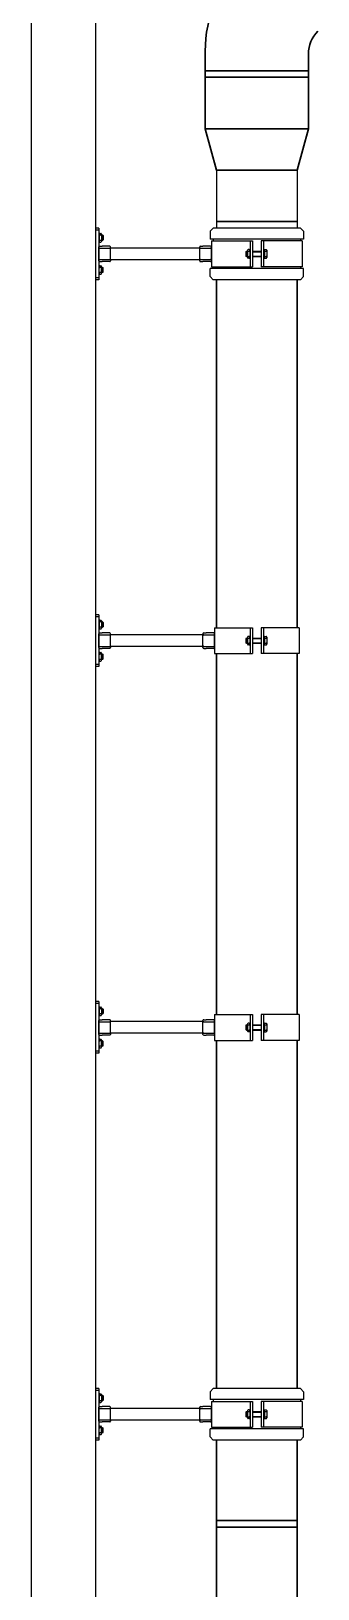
# Model space of a CAD drawing. Extents: x -452079 to 117456, y 3902 to 836955.
# Drawn here: x -303433 to -303024, y 200907 to 203134 of the extents above; entities that cross this region are included whole.
import ezdxf

# ---------------------------------------------------------------- set-up
doc = ezdxf.new("R2010")
doc.units = 0
doc.header["$LTSCALE"] = 1000
doc.header["$MEASUREMENT"] = 0
doc.layers.add('固定系统', color=7, linetype='Continuous')
doc.layers.add('雨水管道', color=7, linetype='Continuous', lineweight=30)

msp = doc.modelspace()

# ---------------------------------------------------------------- linework, layer by layer
at = {"color": 5}
for p, q in [((-303433.49, 204637.7), (-303433.49, 200025.76)), ((-303341.33, 204084.74), (-303341.33, 200511.57))]:
    msp.add_line(p, q, dxfattribs=at)
at = {"layer": '固定系统'}
for p, q in [((-303168.53, 202935.37), (-303168.53, 202852.43)), ((-303053.33, 202935.37), (-303053.33, 202852.43)), ((-303341.33, 202852.43), (-303341.33, 202778.7)), ((-303336.73, 202852.43), (-303341.33, 202852.43)), ((-303336.73, 202852.43), (-303336.73, 202778.7)), ((-303173.14, 202852.43), (-303177.75, 202847.82)), ((-303048.73, 202852.43), (-303173.14, 202852.43)), ((-303053.33, 202852.43), (-303168.53, 202852.43)), ((-303053.33, 202852.43), (-303168.53, 202852.43)), ((-303048.73, 202852.43), (-303044.12, 202847.82)), ((-303336.73, 202849.67), (-303341.33, 202849.67)), ((-303336.44, 202842.29), (-303336.73, 202842.29)), ((-303336.44, 202841.71), (-303336.73, 202841.71)), ((-303336.44, 202835.51), (-303336.73, 202835.51)), ((-303336.44, 202834.92), (-303336.73, 202834.92)), ((-303336.44, 202842.29), (-303336.44, 202843.84)), ((-303336.44, 202842.29), (-303336.44, 202834.92)), ((-303333.07, 202842.29), (-303336.44, 202842.29)), ((-303336.44, 202834.92), (-303336.44, 202833.37)), ((-303333.07, 202834.92), (-303336.44, 202834.92)), ((-303335.52, 202844.76), (-303334, 202844.76)), ((-303335.52, 202832.45), (-303334, 202832.45)), ((-303333.07, 202843.84), (-303333.07, 202842.29)), ((-303333.07, 202842.29), (-303333.07, 202834.92)), ((-303331.53, 202842.29), (-303333.07, 202842.29)), ((-303330.65, 202841.71), (-303333.07, 202841.71)), ((-303330.65, 202835.51), (-303333.07, 202835.51)), ((-303333.07, 202834.92), (-303333.07, 202833.37)), ((-303331.53, 202834.92), (-303333.07, 202834.92)), ((-303331.53, 202842.29), (-303331.53, 202834.92)), ((-303331.53, 202842.29), (-303330.65, 202841.71)), ((-303331.53, 202834.92), (-303330.65, 202835.51)), ((-303330.65, 202841.71), (-303330.65, 202835.51)), ((-303177.75, 202847.82), (-303177.75, 202836.65)), ((-303044.12, 202836.65), (-303177.75, 202836.65)), ((-303175.91, 202834), (-303116.92, 202834)), ((-303175.91, 202834), (-303175.91, 202797.13)), ((-303173.14, 202836.65), (-303173.14, 202834)), ((-303120.61, 202834), (-303120.61, 202797.13)), ((-303116.92, 202834), (-303116.92, 202797.13)), ((-303045.96, 202834), (-303104.94, 202834)), ((-303104.94, 202834), (-303104.94, 202797.13)), ((-303101.26, 202834), (-303101.26, 202797.13)), ((-303048.73, 202836.65), (-303048.73, 202834)), ((-303045.96, 202834), (-303045.96, 202797.13)), ((-303044.12, 202847.82), (-303044.12, 202836.65)), ((-303336.73, 202823.68), (-303336.73, 202825.53)), ((-303336.73, 202807.46), (-303336.73, 202823.68)), ((-303336.73, 202811.14), (-303336.73, 202819.99)), ((-303336.73, 202805.6), (-303336.73, 202807.46)), ((-303321.15, 202826.64), (-303332.2, 202826.64)), ((-303320.05, 202823.68), (-303320.05, 202825.53)), ((-303192.58, 202823.86), (-303320.05, 202823.86)), ((-303320.05, 202807.46), (-303320.05, 202823.68)), ((-303320.05, 202807.46), (-303320.05, 202805.6)), ((-303192.58, 202807.27), (-303320.05, 202807.27)), ((-303192.58, 202823.68), (-303192.58, 202825.53)), ((-303192.58, 202807.46), (-303192.58, 202823.68)), ((-303192.58, 202811.14), (-303192.58, 202819.99)), ((-303192.58, 202805.6), (-303192.58, 202807.46)), ((-303177.01, 202826.64), (-303188.06, 202826.64)), ((-303175.91, 202823.68), (-303175.91, 202825.53)), ((-303175.91, 202807.46), (-303175.91, 202823.68)), ((-303175.91, 202807.46), (-303175.91, 202805.6)), ((-303125.81, 202819.25), (-303126.69, 202818.67)), ((-303126.69, 202818.67), (-303126.69, 202812.47)), ((-303126.69, 202818.67), (-303124.26, 202818.67)), ((-303126.69, 202812.47), (-303124.26, 202812.47)), ((-303125.81, 202811.88), (-303126.69, 202812.47)), ((-303125.81, 202819.25), (-303125.81, 202811.88)), ((-303125.81, 202819.25), (-303124.26, 202819.25)), ((-303125.81, 202811.88), (-303124.26, 202811.88)), ((-303124.26, 202820.8), (-303124.26, 202819.25)), ((-303124.26, 202819.25), (-303124.26, 202811.88)), ((-303124.26, 202819.25), (-303120.89, 202819.25)), ((-303124.26, 202811.88), (-303120.89, 202811.88)), ((-303124.26, 202811.88), (-303124.26, 202810.33)), ((-303121.82, 202821.72), (-303123.34, 202821.72)), ((-303121.82, 202809.41), (-303123.34, 202809.41)), ((-303120.89, 202819.25), (-303120.89, 202820.8)), ((-303120.89, 202819.25), (-303120.89, 202811.88)), ((-303120.89, 202819.25), (-303120.61, 202819.25)), ((-303120.89, 202818.67), (-303120.61, 202818.67)), ((-303120.89, 202812.47), (-303120.61, 202812.47)), ((-303120.89, 202811.88), (-303120.89, 202810.33)), ((-303120.89, 202811.88), (-303120.61, 202811.88)), ((-303116.92, 202819.25), (-303112.32, 202819.25)), ((-303116.92, 202818.67), (-303104.94, 202818.67)), ((-303116.92, 202812.47), (-303104.94, 202812.47)), ((-303116.92, 202811.88), (-303111.81, 202811.88)), ((-303112.32, 202819.25), (-303104.94, 202819.25)), ((-303111.81, 202811.88), (-303104.94, 202811.88)), ((-303101.26, 202819.25), (-303101.26, 202811.88)), ((-303101.26, 202819.25), (-303100.72, 202819.25)), ((-303101.26, 202818.67), (-303100.72, 202818.67)), ((-303101.26, 202812.47), (-303100.72, 202812.47)), ((-303101.26, 202811.88), (-303100.72, 202811.88)), ((-303100.07, 202821.72), (-303100.72, 202821.02)), ((-303100.72, 202819.25), (-303100.72, 202821.02)), ((-303100.72, 202819.25), (-303100.72, 202811.88)), ((-303100.72, 202811.88), (-303100.72, 202810.12)), ((-303100.07, 202809.41), (-303100.72, 202810.12)), ((-303100.07, 202819.25), (-303100.07, 202821.72)), ((-303100.07, 202821.72), (-303097.63, 202821.72)), ((-303100.07, 202819.25), (-303100.07, 202811.88)), ((-303100.07, 202819.25), (-303096.71, 202819.25)), ((-303100.07, 202811.88), (-303100.07, 202809.41)), ((-303100.07, 202811.88), (-303096.71, 202811.88)), ((-303100.07, 202809.41), (-303097.63, 202809.41)), ((-303096.71, 202820.8), (-303096.71, 202810.33)), ((-303336.44, 202796.21), (-303336.73, 202796.21)), ((-303336.44, 202795.63), (-303336.73, 202795.63)), ((-303336.44, 202789.43), (-303336.73, 202789.43)), ((-303336.44, 202788.84), (-303336.73, 202788.84)), ((-303336.44, 202796.21), (-303336.44, 202797.76)), ((-303336.44, 202788.84), (-303336.44, 202796.21)), ((-303333.07, 202796.21), (-303336.44, 202796.21)), ((-303336.44, 202788.84), (-303336.44, 202787.29)), ((-303333.07, 202788.84), (-303336.44, 202788.84)), ((-303335.52, 202798.68), (-303334, 202798.68)), ((-303335.52, 202786.37), (-303334, 202786.37)), ((-303333.07, 202796.21), (-303333.07, 202797.76)), ((-303331.53, 202796.21), (-303333.07, 202796.21)), ((-303333.07, 202788.84), (-303333.07, 202796.21)), ((-303330.65, 202795.63), (-303333.07, 202795.63)), ((-303330.65, 202789.43), (-303333.07, 202789.43)), ((-303331.53, 202788.84), (-303333.07, 202788.84)), ((-303333.07, 202787.29), (-303333.07, 202788.84)), ((-303321.15, 202804.49), (-303332.2, 202804.49)), ((-303331.53, 202796.21), (-303330.65, 202795.63)), ((-303331.53, 202788.84), (-303331.53, 202796.21)), ((-303331.53, 202788.84), (-303330.65, 202789.43)), ((-303330.65, 202789.43), (-303330.65, 202795.63)), ((-303177.01, 202804.49), (-303188.06, 202804.49)), ((-303177.75, 202783.31), (-303177.75, 202794.49)), ((-303044.12, 202794.49), (-303177.75, 202794.49)), ((-303175.91, 202797.13), (-303116.92, 202797.13)), ((-303173.14, 202797.13), (-303173.14, 202794.49)), ((-303045.96, 202797.13), (-303104.94, 202797.13)), ((-303048.73, 202797.13), (-303048.73, 202794.49)), ((-303044.12, 202783.31), (-303044.12, 202794.49)), ((-303336.73, 202781.47), (-303341.33, 202781.47)), ((-303336.73, 202778.7), (-303341.33, 202778.7)), ((-303173.14, 202778.7), (-303177.75, 202783.31)), ((-303048.73, 202778.7), (-303173.14, 202778.7)), ((-303048.73, 202778.7), (-303044.12, 202783.31)), ((-303336.73, 202299.47), (-303341.33, 202299.47)), ((-303341.33, 202299.47), (-303341.33, 202225.74)), ((-303336.73, 202296.71), (-303341.33, 202296.71)), ((-303336.73, 202299.47), (-303336.73, 202225.74)), ((-303336.44, 202289.33), (-303336.73, 202289.33)), ((-303336.44, 202288.75), (-303336.73, 202288.75)), ((-303336.44, 202282.55), (-303336.73, 202282.55)), ((-303336.44, 202281.96), (-303336.73, 202281.96)), ((-303336.73, 202270.72), (-303336.73, 202272.57)), ((-303336.44, 202289.33), (-303336.44, 202290.88)), ((-303333.07, 202289.33), (-303336.44, 202289.33)), ((-303336.44, 202289.33), (-303336.44, 202281.96)), ((-303333.07, 202281.96), (-303336.44, 202281.96)), ((-303336.44, 202281.96), (-303336.44, 202280.41)), ((-303335.52, 202291.8), (-303334, 202291.8)), ((-303335.52, 202279.49), (-303334, 202279.49)), ((-303333.07, 202290.88), (-303333.07, 202289.33)), ((-303331.53, 202289.33), (-303333.07, 202289.33)), ((-303333.07, 202289.33), (-303333.07, 202281.96)), ((-303330.65, 202288.75), (-303333.07, 202288.75)), ((-303330.65, 202282.55), (-303333.07, 202282.55)), ((-303331.53, 202281.96), (-303333.07, 202281.96)), ((-303333.07, 202281.96), (-303333.07, 202280.41)), ((-303321.15, 202273.68), (-303332.2, 202273.68)), ((-303331.53, 202289.33), (-303330.65, 202288.75)), ((-303331.53, 202289.33), (-303331.53, 202281.96)), ((-303331.53, 202281.96), (-303330.65, 202282.55)), ((-303330.65, 202288.75), (-303330.65, 202282.55)), ((-303320.05, 202270.72), (-303320.05, 202272.57)), ((-303187.98, 202270.72), (-303187.98, 202272.57)), ((-303172.4, 202273.68), (-303183.45, 202273.68)), ((-303171.3, 202281.04), (-303171.3, 202244.17)), ((-303171.3, 202281.04), (-303116.92, 202281.04)), ((-303171.3, 202281.04), (-303171.3, 202244.17)), ((-303171.3, 202270.72), (-303171.3, 202272.57)), ((-303120.61, 202281.04), (-303120.61, 202244.17)), ((-303116.92, 202281.04), (-303116.92, 202244.17)), ((-303104.94, 202281.04), (-303104.94, 202244.17)), ((-303050.57, 202281.04), (-303104.94, 202281.04)), ((-303101.26, 202281.04), (-303101.26, 202244.17)), ((-303050.57, 202281.04), (-303050.57, 202244.17)), ((-303336.73, 202254.5), (-303336.73, 202270.72)), ((-303336.73, 202258.18), (-303336.73, 202267.03)), ((-303336.73, 202252.64), (-303336.73, 202254.5)), ((-303321.15, 202251.53), (-303332.2, 202251.53)), ((-303187.98, 202270.9), (-303320.05, 202270.9)), ((-303320.05, 202254.5), (-303320.05, 202270.72)), ((-303320.05, 202254.5), (-303320.05, 202252.64)), ((-303187.98, 202254.31), (-303320.05, 202254.31)), ((-303187.98, 202254.5), (-303187.98, 202270.72)), ((-303187.98, 202258.18), (-303187.98, 202267.03)), ((-303187.98, 202252.64), (-303187.98, 202254.5)), ((-303172.4, 202251.53), (-303183.45, 202251.53)), ((-303171.3, 202254.5), (-303171.3, 202270.72)), ((-303171.3, 202254.5), (-303171.3, 202252.64)), ((-303125.81, 202266.29), (-303126.69, 202265.71)), ((-303126.69, 202265.71), (-303124.26, 202265.71)), ((-303126.69, 202265.71), (-303126.69, 202259.51)), ((-303125.81, 202258.92), (-303126.69, 202259.51)), ((-303126.69, 202259.51), (-303124.26, 202259.51)), ((-303125.81, 202266.29), (-303124.26, 202266.29)), ((-303125.81, 202266.29), (-303125.81, 202258.92)), ((-303125.81, 202258.92), (-303124.26, 202258.92)), ((-303124.26, 202267.84), (-303124.26, 202266.29)), ((-303124.26, 202266.29), (-303120.89, 202266.29)), ((-303124.26, 202266.29), (-303124.26, 202258.92)), ((-303124.26, 202258.92), (-303124.26, 202257.37)), ((-303124.26, 202258.92), (-303120.89, 202258.92)), ((-303121.82, 202268.76), (-303123.34, 202268.76)), ((-303121.82, 202256.45), (-303123.34, 202256.45)), ((-303120.89, 202266.29), (-303120.89, 202267.84)), ((-303120.89, 202266.29), (-303120.61, 202266.29)), ((-303120.89, 202266.29), (-303120.89, 202258.92)), ((-303120.89, 202265.71), (-303120.61, 202265.71)), ((-303120.89, 202259.51), (-303120.61, 202259.51)), ((-303120.89, 202258.92), (-303120.61, 202258.92)), ((-303120.89, 202258.92), (-303120.89, 202257.37)), ((-303116.92, 202266.29), (-303112.32, 202266.29)), ((-303116.92, 202265.71), (-303104.94, 202265.71)), ((-303116.92, 202259.51), (-303104.94, 202259.51)), ((-303116.92, 202258.92), (-303111.81, 202258.92)), ((-303112.32, 202266.29), (-303104.94, 202266.29)), ((-303111.81, 202258.92), (-303104.94, 202258.92)), ((-303101.26, 202266.29), (-303100.72, 202266.29)), ((-303101.26, 202266.29), (-303101.26, 202258.92)), ((-303101.26, 202265.71), (-303100.72, 202265.71)), ((-303101.26, 202259.51), (-303100.72, 202259.51)), ((-303101.26, 202258.92), (-303100.72, 202258.92)), ((-303100.07, 202268.76), (-303100.72, 202268.06)), ((-303100.72, 202266.29), (-303100.72, 202268.06)), ((-303100.72, 202266.29), (-303100.72, 202258.92)), ((-303100.72, 202258.92), (-303100.72, 202257.16)), ((-303100.07, 202256.45), (-303100.72, 202257.16)), ((-303100.07, 202268.76), (-303097.63, 202268.76)), ((-303100.07, 202266.29), (-303100.07, 202268.76)), ((-303100.07, 202266.29), (-303096.71, 202266.29)), ((-303100.07, 202266.29), (-303100.07, 202258.92)), ((-303100.07, 202258.92), (-303096.71, 202258.92)), ((-303100.07, 202258.92), (-303100.07, 202256.45)), ((-303100.07, 202256.45), (-303097.63, 202256.45)), ((-303096.71, 202267.84), (-303096.71, 202257.37)), ((-303336.73, 202228.51), (-303341.33, 202228.51)), ((-303336.44, 202243.25), (-303336.73, 202243.25)), ((-303336.44, 202242.67), (-303336.73, 202242.67)), ((-303336.44, 202236.47), (-303336.73, 202236.47)), ((-303336.44, 202235.88), (-303336.73, 202235.88)), ((-303336.44, 202243.25), (-303336.44, 202244.8)), ((-303333.07, 202243.25), (-303336.44, 202243.25)), ((-303336.44, 202235.88), (-303336.44, 202243.25)), ((-303333.07, 202235.88), (-303336.44, 202235.88)), ((-303336.44, 202235.88), (-303336.44, 202234.33)), ((-303335.52, 202245.72), (-303334, 202245.72)), ((-303335.52, 202233.41), (-303334, 202233.41)), ((-303333.07, 202243.25), (-303333.07, 202244.8)), ((-303333.07, 202235.88), (-303333.07, 202243.25)), ((-303331.53, 202243.25), (-303333.07, 202243.25)), ((-303330.65, 202242.67), (-303333.07, 202242.67)), ((-303330.65, 202236.47), (-303333.07, 202236.47)), ((-303333.07, 202234.33), (-303333.07, 202235.88)), ((-303331.53, 202235.88), (-303333.07, 202235.88)), ((-303331.53, 202235.88), (-303331.53, 202243.25)), ((-303331.53, 202243.25), (-303330.65, 202242.67)), ((-303331.53, 202235.88), (-303330.65, 202236.47)), ((-303330.65, 202236.47), (-303330.65, 202242.67)), ((-303171.3, 202244.17), (-303116.92, 202244.17)), ((-303050.57, 202244.17), (-303104.94, 202244.17)), ((-303336.73, 202225.74), (-303341.33, 202225.74)), ((-303341.33, 201746.51), (-303341.33, 201672.78)), ((-303336.73, 201746.51), (-303341.33, 201746.51)), ((-303336.73, 201743.75), (-303341.33, 201743.75)), ((-303336.73, 201746.51), (-303336.73, 201672.78)), ((-303336.44, 201736.37), (-303336.44, 201737.92)), ((-303335.52, 201738.84), (-303334, 201738.84)), ((-303333.07, 201737.92), (-303333.07, 201736.37)), ((-303336.44, 201736.37), (-303336.73, 201736.37)), ((-303336.44, 201735.79), (-303336.73, 201735.79)), ((-303336.44, 201729.59), (-303336.73, 201729.59)), ((-303336.44, 201729), (-303336.73, 201729)), ((-303336.73, 201717.76), (-303336.73, 201719.61)), ((-303336.73, 201701.54), (-303336.73, 201717.76)), ((-303336.44, 201736.37), (-303336.44, 201729)), ((-303333.07, 201736.37), (-303336.44, 201736.37)), ((-303336.44, 201729), (-303336.44, 201727.45)), ((-303333.07, 201729), (-303336.44, 201729)), ((-303335.52, 201726.53), (-303334, 201726.53)), ((-303333.07, 201736.37), (-303333.07, 201729)), ((-303331.53, 201736.37), (-303333.07, 201736.37)), ((-303330.65, 201735.79), (-303333.07, 201735.79)), ((-303330.65, 201729.59), (-303333.07, 201729.59)), ((-303333.07, 201729), (-303333.07, 201727.45)), ((-303331.53, 201729), (-303333.07, 201729)), ((-303321.15, 201720.72), (-303332.2, 201720.72)), ((-303331.53, 201736.37), (-303331.53, 201729)), ((-303331.53, 201736.37), (-303330.65, 201735.79)), ((-303331.53, 201729), (-303330.65, 201729.59)), ((-303330.65, 201735.79), (-303330.65, 201729.59)), ((-303320.05, 201717.76), (-303320.05, 201719.61)), ((-303187.98, 201717.94), (-303320.05, 201717.94)), ((-303320.05, 201701.54), (-303320.05, 201717.76)), ((-303187.98, 201717.76), (-303187.98, 201719.61)), ((-303187.98, 201701.54), (-303187.98, 201717.76)), ((-303172.4, 201720.72), (-303183.45, 201720.72)), ((-303171.3, 201728.08), (-303116.92, 201728.08)), ((-303171.3, 201728.08), (-303171.3, 201691.21)), ((-303171.3, 201728.08), (-303171.3, 201691.21)), ((-303171.3, 201717.76), (-303171.3, 201719.61)), ((-303171.3, 201701.54), (-303171.3, 201717.76)), ((-303121.82, 201715.8), (-303123.34, 201715.8)), ((-303120.61, 201728.08), (-303120.61, 201691.21)), ((-303116.92, 201728.08), (-303116.92, 201691.21)), ((-303050.57, 201728.08), (-303104.94, 201728.08)), ((-303104.94, 201728.08), (-303104.94, 201691.21)), ((-303101.26, 201728.08), (-303101.26, 201691.21)), ((-303100.07, 201715.8), (-303100.72, 201715.1)), ((-303100.07, 201713.33), (-303100.07, 201715.8)), ((-303100.07, 201715.8), (-303097.63, 201715.8)), ((-303050.57, 201728.08), (-303050.57, 201691.21)), ((-303336.73, 201705.22), (-303336.73, 201714.07)), ((-303336.73, 201699.68), (-303336.73, 201701.54)), ((-303321.15, 201698.57), (-303332.2, 201698.57)), ((-303320.05, 201701.54), (-303320.05, 201699.68)), ((-303187.98, 201701.35), (-303320.05, 201701.35)), ((-303187.98, 201705.22), (-303187.98, 201714.07)), ((-303187.98, 201699.68), (-303187.98, 201701.54)), ((-303172.4, 201698.57), (-303183.45, 201698.57)), ((-303171.3, 201701.54), (-303171.3, 201699.68)), ((-303125.81, 201713.33), (-303126.69, 201712.75)), ((-303126.69, 201712.75), (-303126.69, 201706.55)), ((-303126.69, 201712.75), (-303124.26, 201712.75)), ((-303126.69, 201706.55), (-303124.26, 201706.55)), ((-303125.81, 201705.96), (-303126.69, 201706.55)), ((-303125.81, 201713.33), (-303125.81, 201705.96)), ((-303125.81, 201713.33), (-303124.26, 201713.33)), ((-303125.81, 201705.96), (-303124.26, 201705.96)), ((-303124.26, 201714.88), (-303124.26, 201713.33)), ((-303124.26, 201713.33), (-303124.26, 201705.96)), ((-303124.26, 201713.33), (-303120.89, 201713.33)), ((-303124.26, 201705.96), (-303120.89, 201705.96)), ((-303124.26, 201705.96), (-303124.26, 201704.41)), ((-303121.82, 201703.49), (-303123.34, 201703.49)), ((-303120.89, 201713.33), (-303120.89, 201714.88)), ((-303120.89, 201713.33), (-303120.89, 201705.96)), ((-303120.89, 201713.33), (-303120.61, 201713.33)), ((-303120.89, 201712.75), (-303120.61, 201712.75)), ((-303120.89, 201706.55), (-303120.61, 201706.55)), ((-303120.89, 201705.96), (-303120.89, 201704.41)), ((-303120.89, 201705.96), (-303120.61, 201705.96)), ((-303116.92, 201713.33), (-303112.32, 201713.33)), ((-303116.92, 201712.75), (-303104.94, 201712.75)), ((-303116.92, 201706.55), (-303104.94, 201706.55)), ((-303116.92, 201705.96), (-303111.81, 201705.96)), ((-303112.32, 201713.33), (-303104.94, 201713.33)), ((-303111.81, 201705.96), (-303104.94, 201705.96)), ((-303101.26, 201713.33), (-303101.26, 201705.96)), ((-303101.26, 201713.33), (-303100.72, 201713.33)), ((-303101.26, 201712.75), (-303100.72, 201712.75)), ((-303101.26, 201706.55), (-303100.72, 201706.55)), ((-303101.26, 201705.96), (-303100.72, 201705.96)), ((-303100.72, 201713.33), (-303100.72, 201715.1)), ((-303100.72, 201713.33), (-303100.72, 201705.96)), ((-303100.72, 201705.96), (-303100.72, 201704.2)), ((-303100.07, 201703.49), (-303100.72, 201704.2)), ((-303100.07, 201713.33), (-303100.07, 201705.96)), ((-303100.07, 201713.33), (-303096.71, 201713.33)), ((-303100.07, 201705.96), (-303100.07, 201703.49)), ((-303100.07, 201705.96), (-303096.71, 201705.96)), ((-303100.07, 201703.49), (-303097.63, 201703.49)), ((-303096.71, 201714.88), (-303096.71, 201704.41)), ((-303336.73, 201675.55), (-303341.33, 201675.55)), ((-303336.73, 201672.78), (-303341.33, 201672.78)), ((-303336.44, 201690.29), (-303336.73, 201690.29)), ((-303336.44, 201689.71), (-303336.73, 201689.71)), ((-303336.44, 201683.51), (-303336.73, 201683.51)), ((-303336.44, 201682.92), (-303336.73, 201682.92)), ((-303336.44, 201690.29), (-303336.44, 201691.84)), ((-303336.44, 201682.92), (-303336.44, 201690.29)), ((-303333.07, 201690.29), (-303336.44, 201690.29)), ((-303336.44, 201682.92), (-303336.44, 201681.37)), ((-303333.07, 201682.92), (-303336.44, 201682.92)), ((-303335.52, 201692.76), (-303334, 201692.76)), ((-303335.52, 201680.45), (-303334, 201680.45)), ((-303333.07, 201690.29), (-303333.07, 201691.84)), ((-303331.53, 201690.29), (-303333.07, 201690.29)), ((-303333.07, 201682.92), (-303333.07, 201690.29)), ((-303330.65, 201689.71), (-303333.07, 201689.71)), ((-303330.65, 201683.51), (-303333.07, 201683.51)), ((-303331.53, 201682.92), (-303333.07, 201682.92)), ((-303333.07, 201681.37), (-303333.07, 201682.92)), ((-303331.53, 201690.29), (-303330.65, 201689.71)), ((-303331.53, 201682.92), (-303331.53, 201690.29)), ((-303331.53, 201682.92), (-303330.65, 201683.51)), ((-303330.65, 201683.51), (-303330.65, 201689.71)), ((-303171.3, 201691.21), (-303116.92, 201691.21)), ((-303050.57, 201691.21), (-303104.94, 201691.21)), ((-303341.33, 201193.55), (-303341.33, 201119.82)), ((-303336.73, 201193.55), (-303341.33, 201193.55)), ((-303336.73, 201190.79), (-303341.33, 201190.79)), ((-303336.73, 201193.55), (-303336.73, 201119.82)), ((-303336.44, 201183.41), (-303336.73, 201183.41)), ((-303336.44, 201182.83), (-303336.73, 201182.83)), ((-303336.44, 201183.41), (-303336.44, 201184.96)), ((-303333.07, 201183.41), (-303336.44, 201183.41)), ((-303336.44, 201183.41), (-303336.44, 201176.04)), ((-303335.52, 201185.88), (-303334, 201185.88)), ((-303333.07, 201184.96), (-303333.07, 201183.41)), ((-303331.53, 201183.41), (-303333.07, 201183.41)), ((-303333.07, 201183.41), (-303333.07, 201176.04)), ((-303330.65, 201182.83), (-303333.07, 201182.83)), ((-303331.53, 201183.41), (-303330.65, 201182.83)), ((-303331.53, 201183.41), (-303331.53, 201176.04)), ((-303330.65, 201182.83), (-303330.65, 201176.63)), ((-303173.14, 201193.55), (-303177.75, 201188.94)), ((-303177.75, 201188.94), (-303177.75, 201177.77)), ((-303048.73, 201193.55), (-303173.14, 201193.55)), ((-303053.33, 201193.55), (-303168.53, 201193.55)), ((-303053.33, 201193.55), (-303168.53, 201193.55)), ((-303048.73, 201193.55), (-303044.12, 201188.94)), ((-303044.12, 201188.94), (-303044.12, 201177.77)), ((-303336.44, 201176.63), (-303336.73, 201176.63)), ((-303336.44, 201176.04), (-303336.73, 201176.04)), ((-303336.73, 201164.8), (-303336.73, 201166.65)), ((-303336.73, 201148.58), (-303336.73, 201164.8)), ((-303336.73, 201152.26), (-303336.73, 201161.11)), ((-303333.07, 201176.04), (-303336.44, 201176.04)), ((-303336.44, 201176.04), (-303336.44, 201174.49)), ((-303335.52, 201173.57), (-303334, 201173.57)), ((-303330.65, 201176.63), (-303333.07, 201176.63)), ((-303331.53, 201176.04), (-303333.07, 201176.04)), ((-303333.07, 201176.04), (-303333.07, 201174.49)), ((-303321.15, 201167.76), (-303332.2, 201167.76)), ((-303331.53, 201176.04), (-303330.65, 201176.63)), ((-303320.05, 201164.8), (-303320.05, 201166.65)), ((-303192.58, 201164.98), (-303320.05, 201164.98)), ((-303320.05, 201148.58), (-303320.05, 201164.8)), ((-303192.58, 201164.8), (-303192.58, 201166.65)), ((-303192.58, 201148.58), (-303192.58, 201164.8)), ((-303192.58, 201152.26), (-303192.58, 201161.11)), ((-303177.01, 201167.76), (-303188.06, 201167.76)), ((-303044.12, 201177.77), (-303177.75, 201177.77)), ((-303175.91, 201175.12), (-303175.91, 201138.25)), ((-303175.91, 201175.12), (-303116.92, 201175.12)), ((-303175.91, 201164.8), (-303175.91, 201166.65)), ((-303175.91, 201148.58), (-303175.91, 201164.8)), ((-303173.14, 201177.77), (-303173.14, 201175.12)), ((-303125.81, 201160.37), (-303126.69, 201159.79)), ((-303126.69, 201159.79), (-303124.26, 201159.79)), ((-303126.69, 201159.79), (-303126.69, 201153.59)), ((-303125.81, 201160.37), (-303124.26, 201160.37)), ((-303125.81, 201160.37), (-303125.81, 201153)), ((-303124.26, 201161.92), (-303124.26, 201160.37)), ((-303124.26, 201160.37), (-303120.89, 201160.37)), ((-303124.26, 201160.37), (-303124.26, 201153)), ((-303121.82, 201162.84), (-303123.34, 201162.84)), ((-303120.89, 201160.37), (-303120.89, 201161.92)), ((-303120.89, 201160.37), (-303120.61, 201160.37)), ((-303120.89, 201160.37), (-303120.89, 201153)), ((-303120.89, 201159.79), (-303120.61, 201159.79)), ((-303120.61, 201175.12), (-303120.61, 201138.25)), ((-303116.92, 201175.12), (-303116.92, 201138.25)), ((-303116.92, 201160.37), (-303112.32, 201160.37)), ((-303116.92, 201159.79), (-303104.94, 201159.79)), ((-303112.32, 201160.37), (-303104.94, 201160.37)), ((-303104.94, 201175.12), (-303104.94, 201138.25)), ((-303045.96, 201175.12), (-303104.94, 201175.12)), ((-303101.26, 201175.12), (-303101.26, 201138.25)), ((-303101.26, 201160.37), (-303100.72, 201160.37)), ((-303101.26, 201160.37), (-303101.26, 201153)), ((-303101.26, 201159.79), (-303100.72, 201159.79)), ((-303100.07, 201162.84), (-303100.72, 201162.14)), ((-303100.72, 201160.37), (-303100.72, 201162.14)), ((-303100.72, 201160.37), (-303100.72, 201153)), ((-303100.07, 201162.84), (-303097.63, 201162.84)), ((-303100.07, 201160.37), (-303100.07, 201162.84)), ((-303100.07, 201160.37), (-303096.71, 201160.37)), ((-303100.07, 201160.37), (-303100.07, 201153)), ((-303096.71, 201161.92), (-303096.71, 201151.45)), ((-303048.73, 201177.77), (-303048.73, 201175.12)), ((-303045.96, 201175.12), (-303045.96, 201138.25)), ((-303336.73, 201146.72), (-303336.73, 201148.58)), ((-303336.44, 201137.33), (-303336.73, 201137.33)), ((-303336.44, 201136.75), (-303336.73, 201136.75)), ((-303336.44, 201137.33), (-303336.44, 201138.88)), ((-303333.07, 201137.33), (-303336.44, 201137.33)), ((-303336.44, 201129.96), (-303336.44, 201137.33)), ((-303335.52, 201139.8), (-303334, 201139.8)), ((-303333.07, 201137.33), (-303333.07, 201138.88)), ((-303333.07, 201129.96), (-303333.07, 201137.33)), ((-303331.53, 201137.33), (-303333.07, 201137.33)), ((-303330.65, 201136.75), (-303333.07, 201136.75)), ((-303321.15, 201145.61), (-303332.2, 201145.61)), ((-303331.53, 201129.96), (-303331.53, 201137.33)), ((-303331.53, 201137.33), (-303330.65, 201136.75)), ((-303330.65, 201130.55), (-303330.65, 201136.75)), ((-303320.05, 201148.58), (-303320.05, 201146.72)), ((-303192.58, 201148.39), (-303320.05, 201148.39)), ((-303192.58, 201146.72), (-303192.58, 201148.58)), ((-303177.01, 201145.61), (-303188.06, 201145.61)), ((-303175.91, 201148.58), (-303175.91, 201146.72)), ((-303175.91, 201138.25), (-303116.92, 201138.25)), ((-303173.14, 201138.25), (-303173.14, 201135.61)), ((-303125.81, 201153), (-303126.69, 201153.59)), ((-303126.69, 201153.59), (-303124.26, 201153.59)), ((-303125.81, 201153), (-303124.26, 201153)), ((-303124.26, 201153), (-303124.26, 201151.45)), ((-303124.26, 201153), (-303120.89, 201153)), ((-303121.82, 201150.53), (-303123.34, 201150.53)), ((-303120.89, 201153.59), (-303120.61, 201153.59)), ((-303120.89, 201153), (-303120.89, 201151.45)), ((-303120.89, 201153), (-303120.61, 201153)), ((-303116.92, 201153.59), (-303104.94, 201153.59)), ((-303116.92, 201153), (-303111.81, 201153)), ((-303111.81, 201153), (-303104.94, 201153)), ((-303045.96, 201138.25), (-303104.94, 201138.25)), ((-303101.26, 201153.59), (-303100.72, 201153.59)), ((-303101.26, 201153), (-303100.72, 201153)), ((-303100.72, 201153), (-303100.72, 201151.24)), ((-303100.07, 201150.53), (-303100.72, 201151.24)), ((-303100.07, 201153), (-303100.07, 201150.53)), ((-303100.07, 201153), (-303096.71, 201153)), ((-303100.07, 201150.53), (-303097.63, 201150.53)), ((-303048.73, 201138.25), (-303048.73, 201135.61)), ((-303336.73, 201122.59), (-303341.33, 201122.59)), ((-303336.73, 201119.82), (-303341.33, 201119.82)), ((-303336.44, 201130.55), (-303336.73, 201130.55)), ((-303336.44, 201129.96), (-303336.73, 201129.96)), ((-303333.07, 201129.96), (-303336.44, 201129.96)), ((-303336.44, 201129.96), (-303336.44, 201128.41)), ((-303335.52, 201127.49), (-303334, 201127.49)), ((-303330.65, 201130.55), (-303333.07, 201130.55)), ((-303333.07, 201128.41), (-303333.07, 201129.96)), ((-303331.53, 201129.96), (-303333.07, 201129.96)), ((-303331.53, 201129.96), (-303330.65, 201130.55)), ((-303044.12, 201135.61), (-303177.75, 201135.61)), ((-303177.75, 201124.43), (-303177.75, 201135.61)), ((-303173.14, 201119.82), (-303177.75, 201124.43)), ((-303048.73, 201119.82), (-303173.14, 201119.82)), ((-303048.73, 201119.82), (-303044.12, 201124.43)), ((-303044.12, 201124.43), (-303044.12, 201135.61))]:
    msp.add_line(p, q, dxfattribs=at)
at = {"layer": '固定系统', "ltscale": 0.2}
for p, q in [((-303335.62, 202826.64), (-303332.2, 202826.64)), ((-303335.62, 202823.68), (-303321.16, 202823.68)), ((-303335.62, 202807.45), (-303321.16, 202807.45)), ((-303191.48, 202826.64), (-303188.06, 202826.64)), ((-303191.48, 202823.68), (-303177.01, 202823.68)), ((-303191.48, 202807.45), (-303177.01, 202807.45)), ((-303335.62, 202804.49), (-303332.2, 202804.49)), ((-303191.48, 202804.49), (-303188.06, 202804.49)), ((-303335.62, 202273.68), (-303332.2, 202273.68)), ((-303186.87, 202273.68), (-303183.45, 202273.68)), ((-303335.62, 202270.72), (-303321.16, 202270.72)), ((-303335.62, 202254.49), (-303321.16, 202254.49)), ((-303335.62, 202251.53), (-303332.2, 202251.53)), ((-303186.87, 202270.72), (-303172.41, 202270.72)), ((-303186.87, 202254.49), (-303172.41, 202254.49)), ((-303186.87, 202251.53), (-303183.45, 202251.53)), ((-303335.62, 201720.72), (-303332.2, 201720.72)), ((-303335.62, 201717.76), (-303321.16, 201717.76)), ((-303186.87, 201720.72), (-303183.45, 201720.72)), ((-303186.87, 201717.76), (-303172.41, 201717.76)), ((-303335.62, 201701.53), (-303321.16, 201701.53)), ((-303335.62, 201698.57), (-303332.2, 201698.57)), ((-303186.87, 201701.53), (-303172.41, 201701.53)), ((-303186.87, 201698.57), (-303183.45, 201698.57)), ((-303335.62, 201167.76), (-303332.2, 201167.76)), ((-303335.62, 201164.8), (-303321.16, 201164.8)), ((-303191.48, 201167.76), (-303188.06, 201167.76)), ((-303191.48, 201164.8), (-303177.01, 201164.8)), ((-303335.62, 201148.57), (-303321.16, 201148.57)), ((-303335.62, 201145.61), (-303332.2, 201145.61)), ((-303191.48, 201148.57), (-303177.01, 201148.57)), ((-303191.48, 201145.61), (-303188.06, 201145.61))]:
    msp.add_line(p, q, dxfattribs=at)
at = {"layer": '固定系统'}
for centre, radius, start, end in [((-303335.52, 202843.84), 0.922, 90, 180), ((-303335.52, 202843.21), 0.922, 180.06191, 270.06191), ((-303335.52, 202841.37), 0.922, 89.93809, 179.93809), ((-303335.52, 202835.84), 0.922, 180.06191, 270.06191), ((-303335.52, 202834), 0.922, 89.93809, 179.93809), ((-303335.52, 202833.37), 0.922, 180, 270), ((-303334, 202843.84), 0.922, 0, 90), ((-303334, 202843.21), 0.922, 269.93809, 359.93809), ((-303334, 202841.37), 0.922, 0.06191, 90.06191), ((-303334, 202835.84), 0.922, 269.93809, 359.93809), ((-303334, 202834), 0.922, 0.06191, 90.06191), ((-303334, 202833.37), 0.922, 270, 0), ((-303335.62, 202825.53), 1.11, 90, 180), ((-303335.62, 202824.78), 1.11, 180.06191, 270.06191), ((-303335.62, 202822.57), 1.11, 89.93809, 179.93809), ((-303335.62, 202808.56), 1.11, 180.06191, 270.06191), ((-303335.62, 202806.35), 1.11, 89.93809, 179.93809), ((-303321.15, 202824.78), 1.11, 269.93809, 359.93809), ((-303321.15, 202822.57), 1.11, 0.06191, 90.06191), ((-303321.15, 202808.56), 1.11, 269.93809, 359.93809), ((-303321.15, 202806.35), 1.11, 0.06191, 90.06191), ((-303321.15, 202825.53), 1.11, 0, 90), ((-303191.48, 202825.53), 1.11, 90, 180), ((-303191.48, 202824.78), 1.11, 180.06191, 270.06191), ((-303191.48, 202822.57), 1.11, 89.93809, 179.93809), ((-303191.48, 202808.56), 1.11, 180.06191, 270.06191), ((-303191.48, 202806.35), 1.11, 89.93809, 179.93809), ((-303177.01, 202825.53), 1.11, 0, 90), ((-303177.01, 202824.78), 1.11, 269.93809, 359.93809), ((-303177.01, 202822.57), 1.11, 0.06191, 90.06191), ((-303177.01, 202808.56), 1.11, 269.93809, 359.93809), ((-303177.01, 202806.35), 1.11, 0.06191, 90.06191), ((-303123.34, 202820.8), 0.922, 90, 180), ((-303123.34, 202820.17), 0.922, 180.06191, 270.06191), ((-303123.34, 202818.33), 0.922, 89.93809, 179.93809), ((-303123.34, 202812.8), 0.922, 180.06191, 270.06191), ((-303123.34, 202810.96), 0.922, 89.93809, 179.93809), ((-303123.34, 202810.33), 0.922, 180, 270), ((-303121.82, 202820.8), 0.922, 0, 90), ((-303121.82, 202820.17), 0.922, 269.93809, 359.93809), ((-303121.82, 202818.33), 0.922, 0.06191, 90.06191), ((-303121.82, 202812.8), 0.922, 269.93809, 359.93809), ((-303121.82, 202810.96), 0.922, 0.06191, 90.06191), ((-303121.82, 202810.33), 0.922, 270, 0), ((-303097.63, 202820.8), 0.922, 0, 90), ((-303097.63, 202820.17), 0.922, 269.93809, 359.93809), ((-303097.63, 202818.33), 0.922, 0.06191, 90.06191), ((-303097.63, 202812.8), 0.922, 269.93809, 359.93809), ((-303097.63, 202810.96), 0.922, 0.06191, 90.06191), ((-303097.63, 202810.33), 0.922, 270, 0), ((-303335.62, 202805.6), 1.11, 180, 270), ((-303335.52, 202797.76), 0.922, 90, 180), ((-303335.52, 202797.13), 0.922, 180.06191, 270.06191), ((-303335.52, 202795.29), 0.922, 89.93809, 179.93809), ((-303335.52, 202789.76), 0.922, 180.06191, 270.06191), ((-303335.52, 202787.92), 0.922, 89.93809, 179.93809), ((-303335.52, 202787.29), 0.922, 180, 270), ((-303334, 202797.76), 0.922, 0, 90), ((-303334, 202797.13), 0.922, 269.93809, 359.93809), ((-303334, 202795.29), 0.922, 0.06191, 90.06191), ((-303334, 202789.76), 0.922, 269.93809, 359.93809), ((-303334, 202787.92), 0.922, 0.06191, 90.06191), ((-303334, 202787.29), 0.922, 270, 0), ((-303321.15, 202805.6), 1.11, 270, 0), ((-303191.48, 202805.6), 1.11, 180, 270), ((-303177.01, 202805.6), 1.11, 270, 0), ((-303335.62, 202272.57), 1.11, 90, 180), ((-303335.52, 202290.88), 0.922, 90, 180), ((-303335.52, 202290.25), 0.922, 180.06191, 270.06191), ((-303335.52, 202288.41), 0.922, 89.93809, 179.93809), ((-303335.52, 202282.88), 0.922, 180.06191, 270.06191), ((-303335.52, 202281.04), 0.922, 89.93809, 179.93809), ((-303335.52, 202280.41), 0.922, 180, 270), ((-303334, 202290.88), 0.922, 0, 90), ((-303334, 202290.25), 0.922, 269.93809, 359.93809), ((-303334, 202288.41), 0.922, 0.06191, 90.06191), ((-303334, 202282.88), 0.922, 269.93809, 359.93809), ((-303334, 202281.04), 0.922, 0.06191, 90.06191), ((-303334, 202280.41), 0.922, 270, 0), ((-303321.15, 202272.57), 1.11, 0, 90), ((-303186.87, 202272.57), 1.11, 90, 180), ((-303172.4, 202272.57), 1.11, 0, 90), ((-303335.62, 202271.82), 1.11, 180.06191, 270.06191), ((-303335.62, 202269.61), 1.11, 89.93809, 179.93809), ((-303335.62, 202255.6), 1.11, 180.06191, 270.06191), ((-303335.62, 202253.39), 1.11, 89.93809, 179.93809), ((-303335.62, 202252.64), 1.11, 180, 270), ((-303321.15, 202271.82), 1.11, 269.93809, 359.93809), ((-303321.15, 202269.61), 1.11, 0.06191, 90.06191), ((-303321.15, 202255.6), 1.11, 269.93809, 359.93809), ((-303321.15, 202253.39), 1.11, 0.06191, 90.06191), ((-303321.15, 202252.64), 1.11, 270, 0), ((-303186.87, 202271.82), 1.11, 180.06191, 270.06191), ((-303186.87, 202269.61), 1.11, 89.93809, 179.93809), ((-303186.87, 202255.6), 1.11, 180.06191, 270.06191), ((-303186.87, 202253.39), 1.11, 89.93809, 179.93809), ((-303186.87, 202252.64), 1.11, 180, 270), ((-303172.4, 202271.82), 1.11, 269.93809, 359.93809), ((-303172.4, 202269.61), 1.11, 0.06191, 90.06191), ((-303172.4, 202255.6), 1.11, 269.93809, 359.93809), ((-303172.4, 202253.39), 1.11, 0.06191, 90.06191), ((-303172.4, 202252.64), 1.11, 270, 0), ((-303123.34, 202267.84), 0.922, 90, 180), ((-303123.34, 202267.21), 0.922, 180.06191, 270.06191), ((-303123.34, 202265.37), 0.922, 89.93809, 179.93809), ((-303123.34, 202259.84), 0.922, 180.06191, 270.06191), ((-303123.34, 202258), 0.922, 89.93809, 179.93809), ((-303123.34, 202257.37), 0.922, 180, 270), ((-303121.82, 202267.84), 0.922, 0, 90), ((-303121.82, 202267.21), 0.922, 269.93809, 359.93809), ((-303121.82, 202265.37), 0.922, 0.06191, 90.06191), ((-303121.82, 202259.84), 0.922, 269.93809, 359.93809), ((-303121.82, 202258), 0.922, 0.06191, 90.06191), ((-303121.82, 202257.37), 0.922, 270, 0), ((-303097.63, 202267.84), 0.922, 0, 90), ((-303097.63, 202267.21), 0.922, 269.93809, 359.93809), ((-303097.63, 202265.37), 0.922, 0.06191, 90.06191), ((-303097.63, 202259.84), 0.922, 269.93809, 359.93809), ((-303097.63, 202258), 0.922, 0.06191, 90.06191), ((-303097.63, 202257.37), 0.922, 270, 0), ((-303335.52, 202244.8), 0.922, 90, 180), ((-303335.52, 202244.17), 0.922, 180.06191, 270.06191), ((-303335.52, 202242.33), 0.922, 89.93809, 179.93809), ((-303335.52, 202236.8), 0.922, 180.06191, 270.06191), ((-303335.52, 202234.96), 0.922, 89.93809, 179.93809), ((-303335.52, 202234.33), 0.922, 180, 270), ((-303334, 202244.8), 0.922, 0, 90), ((-303334, 202244.17), 0.922, 269.93809, 359.93809), ((-303334, 202242.33), 0.922, 0.06191, 90.06191), ((-303334, 202236.8), 0.922, 269.93809, 359.93809), ((-303334, 202234.96), 0.922, 0.06191, 90.06191), ((-303334, 202234.33), 0.922, 270, 0), ((-303335.52, 201737.92), 0.922, 90, 180), ((-303334, 201737.92), 0.922, 0, 90), ((-303335.62, 201719.61), 1.11, 90, 180), ((-303335.62, 201718.86), 1.11, 180.06191, 270.06191), ((-303335.62, 201716.65), 1.11, 89.93809, 179.93809), ((-303335.52, 201737.29), 0.922, 180.06191, 270.06191), ((-303335.52, 201735.45), 0.922, 89.93809, 179.93809), ((-303335.52, 201729.92), 0.922, 180.06191, 270.06191), ((-303335.52, 201728.08), 0.922, 89.93809, 179.93809), ((-303335.52, 201727.45), 0.922, 180, 270), ((-303334, 201737.29), 0.922, 269.93809, 359.93809), ((-303334, 201735.45), 0.922, 0.06191, 90.06191), ((-303334, 201729.92), 0.922, 269.93809, 359.93809), ((-303334, 201728.08), 0.922, 0.06191, 90.06191), ((-303334, 201727.45), 0.922, 270, 0), ((-303321.15, 201718.86), 1.11, 269.93809, 359.93809), ((-303321.15, 201716.65), 1.11, 0.06191, 90.06191), ((-303321.15, 201719.61), 1.11, 0, 90), ((-303186.87, 201719.61), 1.11, 90, 180), ((-303186.87, 201718.86), 1.11, 180.06191, 270.06191), ((-303186.87, 201716.65), 1.11, 89.93809, 179.93809), ((-303172.4, 201718.86), 1.11, 269.93809, 359.93809), ((-303172.4, 201716.65), 1.11, 0.06191, 90.06191), ((-303172.4, 201719.61), 1.11, 0, 90), ((-303123.34, 201714.88), 0.922, 90, 180), ((-303121.82, 201714.88), 0.922, 0, 90), ((-303097.63, 201714.88), 0.922, 0, 90), ((-303335.62, 201702.64), 1.11, 180.06191, 270.06191), ((-303335.62, 201700.43), 1.11, 89.93809, 179.93809), ((-303335.62, 201699.68), 1.11, 180, 270), ((-303321.15, 201702.64), 1.11, 269.93809, 359.93809), ((-303321.15, 201700.43), 1.11, 0.06191, 90.06191), ((-303321.15, 201699.68), 1.11, 270, 0), ((-303186.87, 201702.64), 1.11, 180.06191, 270.06191), ((-303186.87, 201700.43), 1.11, 89.93809, 179.93809), ((-303186.87, 201699.68), 1.11, 180, 270), ((-303172.4, 201702.64), 1.11, 269.93809, 359.93809), ((-303172.4, 201700.43), 1.11, 0.06191, 90.06191), ((-303172.4, 201699.68), 1.11, 270, 0), ((-303123.34, 201714.25), 0.922, 180.06191, 270.06191), ((-303123.34, 201712.41), 0.922, 89.93809, 179.93809), ((-303123.34, 201706.88), 0.922, 180.06191, 270.06191), ((-303123.34, 201705.04), 0.922, 89.93809, 179.93809), ((-303123.34, 201704.41), 0.922, 180, 270), ((-303121.82, 201714.25), 0.922, 269.93809, 359.93809), ((-303121.82, 201712.41), 0.922, 0.06191, 90.06191), ((-303121.82, 201706.88), 0.922, 269.93809, 359.93809), ((-303121.82, 201705.04), 0.922, 0.06191, 90.06191), ((-303121.82, 201704.41), 0.922, 270, 0), ((-303097.63, 201714.25), 0.922, 269.93809, 359.93809), ((-303097.63, 201712.41), 0.922, 0.06191, 90.06191), ((-303097.63, 201706.88), 0.922, 269.93809, 359.93809), ((-303097.63, 201705.04), 0.922, 0.06191, 90.06191), ((-303097.63, 201704.41), 0.922, 270, 0), ((-303335.52, 201691.84), 0.922, 90, 180), ((-303335.52, 201691.21), 0.922, 180.06191, 270.06191), ((-303335.52, 201689.37), 0.922, 89.93809, 179.93809), ((-303335.52, 201683.84), 0.922, 180.06191, 270.06191), ((-303335.52, 201682), 0.922, 89.93809, 179.93809), ((-303335.52, 201681.37), 0.922, 180, 270), ((-303334, 201691.84), 0.922, 0, 90), ((-303334, 201691.21), 0.922, 269.93809, 359.93809), ((-303334, 201689.37), 0.922, 0.06191, 90.06191), ((-303334, 201683.84), 0.922, 269.93809, 359.93809), ((-303334, 201682), 0.922, 0.06191, 90.06191), ((-303334, 201681.37), 0.922, 270, 0), ((-303335.52, 201184.96), 0.922, 90, 180), ((-303335.52, 201184.33), 0.922, 180.06191, 270.06191), ((-303335.52, 201182.49), 0.922, 89.93809, 179.93809), ((-303334, 201184.96), 0.922, 0, 90), ((-303334, 201184.33), 0.922, 269.93809, 359.93809), ((-303334, 201182.49), 0.922, 0.06191, 90.06191), ((-303335.62, 201166.65), 1.11, 90, 180), ((-303335.62, 201165.9), 1.11, 180.06191, 270.06191), ((-303335.62, 201163.69), 1.11, 89.93809, 179.93809), ((-303335.52, 201176.96), 0.922, 180.06191, 270.06191), ((-303335.52, 201175.12), 0.922, 89.93809, 179.93809), ((-303335.52, 201174.49), 0.922, 180, 270), ((-303334, 201176.96), 0.922, 269.93809, 359.93809), ((-303334, 201175.12), 0.922, 0.06191, 90.06191), ((-303334, 201174.49), 0.922, 270, 0), ((-303321.15, 201165.9), 1.11, 269.93809, 359.93809), ((-303321.15, 201163.69), 1.11, 0.06191, 90.06191), ((-303321.15, 201166.65), 1.11, 0, 90), ((-303191.48, 201166.65), 1.11, 90, 180), ((-303191.48, 201165.9), 1.11, 180.06191, 270.06191), ((-303191.48, 201163.69), 1.11, 89.93809, 179.93809), ((-303177.01, 201166.65), 1.11, 0, 90), ((-303177.01, 201165.9), 1.11, 269.93809, 359.93809), ((-303177.01, 201163.69), 1.11, 0.06191, 90.06191), ((-303123.34, 201161.92), 0.922, 90, 180), ((-303123.34, 201161.29), 0.922, 180.06191, 270.06191), ((-303123.34, 201159.45), 0.922, 89.93809, 179.93809), ((-303121.82, 201161.92), 0.922, 0, 90), ((-303121.82, 201161.29), 0.922, 269.93809, 359.93809), ((-303121.82, 201159.45), 0.922, 0.06191, 90.06191), ((-303097.63, 201161.92), 0.922, 0, 90), ((-303097.63, 201161.29), 0.922, 269.93809, 359.93809), ((-303097.63, 201159.45), 0.922, 0.06191, 90.06191), ((-303335.62, 201149.68), 1.11, 180.06191, 270.06191), ((-303335.62, 201147.47), 1.11, 89.93809, 179.93809), ((-303335.62, 201146.72), 1.11, 180, 270), ((-303335.52, 201138.88), 0.922, 90, 180), ((-303335.52, 201138.25), 0.922, 180.06191, 270.06191), ((-303335.52, 201136.41), 0.922, 89.93809, 179.93809), ((-303334, 201138.88), 0.922, 0, 90), ((-303334, 201138.25), 0.922, 269.93809, 359.93809), ((-303334, 201136.41), 0.922, 0.06191, 90.06191), ((-303321.15, 201149.68), 1.11, 269.93809, 359.93809), ((-303321.15, 201147.47), 1.11, 0.06191, 90.06191), ((-303321.15, 201146.72), 1.11, 270, 0), ((-303191.48, 201149.68), 1.11, 180.06191, 270.06191), ((-303191.48, 201147.47), 1.11, 89.93809, 179.93809), ((-303191.48, 201146.72), 1.11, 180, 270), ((-303177.01, 201149.68), 1.11, 269.93809, 359.93809), ((-303177.01, 201147.47), 1.11, 0.06191, 90.06191), ((-303177.01, 201146.72), 1.11, 270, 0), ((-303123.34, 201153.92), 0.922, 180.06191, 270.06191), ((-303123.34, 201152.08), 0.922, 89.93809, 179.93809), ((-303123.34, 201151.45), 0.922, 180, 270), ((-303121.82, 201153.92), 0.922, 269.93809, 359.93809), ((-303121.82, 201152.08), 0.922, 0.06191, 90.06191), ((-303121.82, 201151.45), 0.922, 270, 0), ((-303097.63, 201153.92), 0.922, 269.93809, 359.93809), ((-303097.63, 201152.08), 0.922, 0.06191, 90.06191), ((-303097.63, 201151.45), 0.922, 270, 0), ((-303335.52, 201130.88), 0.922, 180.06191, 270.06191), ((-303335.52, 201129.04), 0.922, 89.93809, 179.93809), ((-303335.52, 201128.41), 0.922, 180, 270), ((-303334, 201130.88), 0.922, 269.93809, 359.93809), ((-303334, 201129.04), 0.922, 0.06191, 90.06191), ((-303334, 201128.41), 0.922, 270, 0)]:
    msp.add_arc(centre, radius, start, end, dxfattribs=at)
at = {"layer": '雨水管道'}
for p, q in [((-303184.66, 203105.22), (-303184.66, 202994.36)), ((-303037.21, 203101.4), (-303037.21, 202994.36)), ((-303184.66, 203077.3), (-303037.21, 203077.3)), ((-303184.66, 203068.09), (-303037.21, 203068.09)), ((-303184.66, 202994.36), (-303168.53, 202935.37)), ((-303037.21, 202994.36), (-303184.66, 202994.36)), ((-303037.21, 202994.36), (-303053.33, 202935.37)), ((-303053.33, 202935.37), (-303168.53, 202935.37)), ((-303053.33, 202861.65), (-303168.53, 202861.65)), ((-303168.53, 202778.7), (-303168.53, 202281.04)), ((-303053.33, 202778.7), (-303053.33, 202281.04)), ((-303168.53, 202244.17), (-303168.53, 201728.08)), ((-303053.33, 202244.17), (-303053.33, 201728.08)), ((-303168.53, 201691.21), (-303168.53, 201193.55)), ((-303053.33, 201691.21), (-303053.33, 201193.55)), ((-303168.53, 201119.82), (-303168.53, 200244.3)), ((-303053.33, 201119.82), (-303053.33, 200244.3)), ((-303053.33, 201004.62), (-303168.53, 201004.62)), ((-303053.33, 200995.41), (-303168.53, 200995.41))]:
    msp.add_line(p, q, dxfattribs=at)
for centre, radius in [((-303000.34, 203105.22), 184.32), ((-302991.13, 203101.4), 46.08)]:
    msp.add_arc(centre, radius, 135, 180, dxfattribs=at)

doc.saveas('drawing.dxf')
